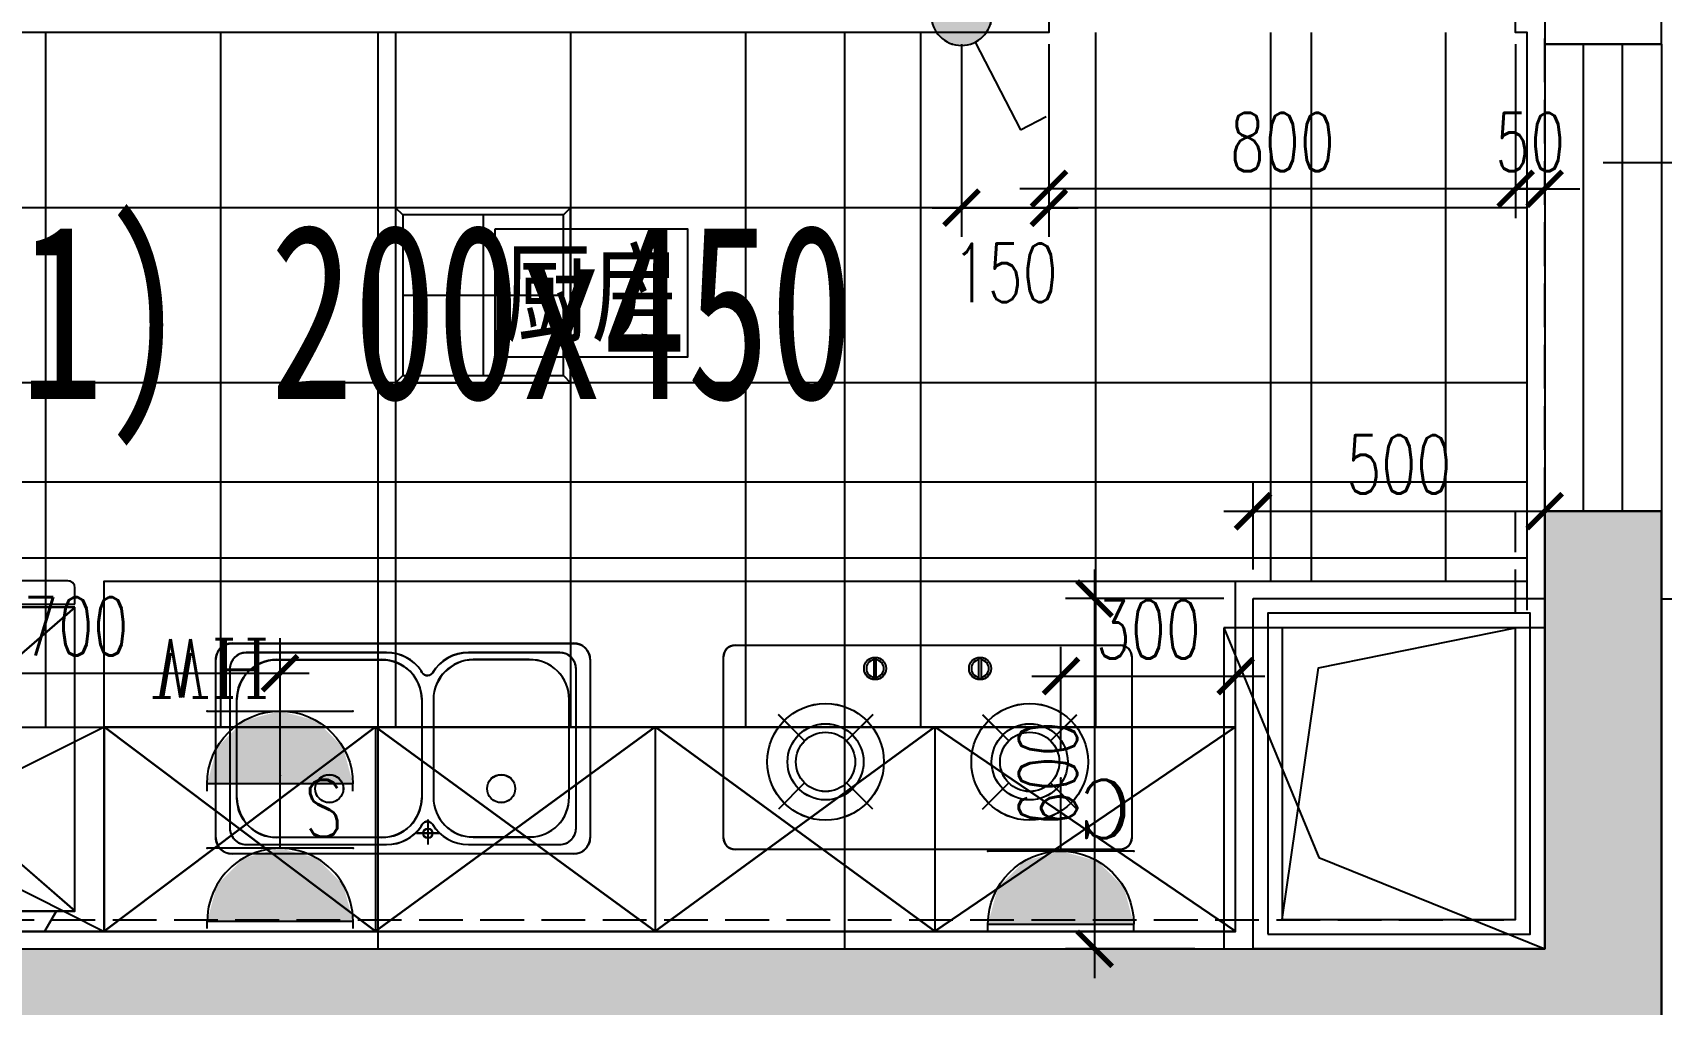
# Model space of a CAD drawing. Header units: millimetres. Extents: x 150839 to 219642, y 49429 to 88695.
# Drawn here: x 165589 to 168382, y 77700 to 79365 of the extents above; entities that cross this region are included whole.
import ezdxf
from ezdxf.enums import TextEntityAlignment as Align
from ezdxf.lldxf.tags import DXFTag
from ezdxf.xclip import XClip

# ---------------------------------------------------------------- set-up
doc = ezdxf.new("R2010")
doc.units = ezdxf.units.MM
doc.header["$LTSCALE"] = 300
doc.header["$XCLIPFRAME"] = 0
doc.linetypes.add('DASH', pattern=[0.35, 0.25, -0.1])
doc.linetypes.add('HIDDEN2', pattern=[0.1875, 0.125, -0.0625])
doc.layers.get('0').update_dxf_attribs({"color": 97})
doc.layers.get('DEFPOINTS').update_dxf_attribs({"color": 217, "linetype": 'HIDDEN2'})
for name, color, linetype in [('00-墙填充', 8, 'Continuous'), ('00-墙实线', 6, 'Continuous'), ('00-墙虚线-下层', 6, 'DASH'), ('00-平面洞口', 3, 'Continuous'), ('00-梁实线', 2, 'Continuous'), ('00-梁编号', 2, 'Continuous'), ('00-梁虚线', 4, 'DASH'), ('C天-CEIL', 1, 'Continuous'), ('C天-CEILITE', 160, 'Continuous'), ('C天-LITEDIM', 3, 'Continuous'), ('E_detail', 125, 'Continuous'), ('EQUIP-动力', 1, 'Continuous'), ('EQUIP-照明', 3, 'Continuous'), ('F平-FLOOR1', 1, 'Continuous'), ('P平-FURN2', 5, 'Continuous'), ('P平-PUBTEXT', 5, 'Continuous'), ('P平-WALL1', 2, 'Continuous'), ('P平-WALL2', 65, 'Continuous'), ('P平-WALLDIM', 3, 'Continuous'), ('RC', 1, 'Continuous'), ('TEL_TEXT', 1, 'Continuous'), ('WALL', 4, 'Continuous'), ('WINDOW', 2, 'Continuous')]:
    doc.layers.add(name, color=color, linetype=linetype)
doc.layers.add('A-FLOR-SPCL', color=144, linetype='Continuous', lineweight=9)
doc.layers.add('PUB_HATCH', color=8, linetype='Continuous', lineweight=0)
doc.styles.add('_SIMPLEX', font='romans.shx', dxfattribs={"width": 0.8, "bigfont": '0hztxt.shx'})
doc.styles.add('_TEL_DIM', font='COMPLEX.shx')
doc.styles.add('A10-2栋平面_SEN20RSI$0$DIM_FONT', font='SIMPLEX.shx', dxfattribs={"width": 0.7, "bigfont": 'hztxt.shx'})
doc.styles.add('A10-2栋平面_SEN20RSI$0$STANDARD', font='txt4.shx', dxfattribs={"bigfont": 'fstxt.shx'})
doc.styles.add('TXT', font='txt.shx', dxfattribs={"width": 0.7, "bigfont": '1.shx'})
doc.styles.add('繁黑体', font='')
doc.styles.add('黑体', font='simhei.ttf', dxfattribs={"width": 0.7})
doc.styles.get('繁黑体').set_extended_font_data('SimSun')
tags = doc.linetypes.add('DASHED2', pattern=[0.375, 0.25, -0.125]).pattern_tags.tags
tags[6:7] = [DXFTag(74, 4), DXFTag(75, 0), DXFTag(340, '0'), DXFTag(46, 1.0), DXFTag(50, 0.0), DXFTag(44, 0.0), DXFTag(45, 0.0)]
tags[4:5] = [DXFTag(74, 4), DXFTag(75, 0), DXFTag(340, '0'), DXFTag(46, 1.0), DXFTag(50, 0.0), DXFTag(44, 0.0), DXFTag(45, 0.0)]
doc.dimstyles.new('大样50', dxfattribs={"dimscale": 0.5, "dimtxt": 200, "dimasz": 120, "dimexe": 100, "dimexo": 100, "dimgap": 60, "dimtad": 1, "dimdec": 0, "dimzin": 0, "dimdsep": 46, "dimtxsty": 'TXT', "dimblk": 'ARCHTICK', "dimcen": 0.09, "dimdle": 100, "dimclrd": 4, "dimclre": 3, "dimclrt": 65, "dimadec": 0, "dimazin": 0, "dimtfac": 1, "dimtdec": 0, "dimtix": 1, "dimtmove": 2, "dimatfit": 3, "dimldrblk": 'ARCHTICK', "dimfxl": 1, "dimtolj": 1, "dimtzin": 0, "dimarcsym": 0})

# ---------------------------------------------------------------- blocks, each defined once
blk = doc.blocks.new('df')
at = {"layer": '00-墙填充'}
blk.add_hatch(color=8, dxfattribs=at).paths.add_polyline_path([(929189.9, 58129.7), (929189.9, 58879.7), (929389.9, 58879.7), (929389.9, 58129.7), (929389.9, 57929.7), (925589.9, 57929.7), (925589.9, 58129.7), (925789.9, 58129.7)])
at = {"layer": '00-墙实线', "color": 8, "linetype": 'ByBlock'}
for p, q in [((929189.9, 58129.7), (929189.9, 58879.7)), ((929189.9, 58879.7), (929389.9, 58879.7)), ((929389.9, 58879.7), (929389.9, 58129.7)), ((925789.9, 58129.7), (929189.9, 58129.7)), ((929389.9, 58129.7), (929389.9, 57929.7))]:
    blk.add_line(p, q, dxfattribs=at)
at = {"layer": '00-墙虚线-下层', "color": 8}
for p, q in [((929139.9, 58179.7), (929139.9, 58879.7)), ((929139.9, 58879.7), (929389.9, 58879.7)), ((929389.9, 58879.7), (929389.9, 58129.7)), ((925789.9, 58179.7), (929139.9, 58179.7)), ((929389.9, 58129.7), (929389.9, 57929.7))]:
    blk.add_line(p, q, dxfattribs=at)
at = {"layer": '00-平面洞口', "color": 8}
for p, q in [((928639.9, 58679.7), (928639.9, 58129.7)), ((929189.9, 58679.7), (928639.9, 58679.7)), ((928639.9, 58679.7), (928802.7, 58286.2)), ((929189.9, 58129.7), (929189.9, 58679.7)), ((928802.7, 58286.2), (929189.9, 58129.7)), ((928639.9, 58129.7), (929189.9, 58129.7))]:
    blk.add_line(p, q, dxfattribs=at)
at = {"layer": '00-梁实线', "color": 8}
blk.add_line((929389.9, 58729.7), (931889.9, 58729.7), dxfattribs=at)
at = {"layer": '00-梁编号', "color": 8}
blk.add_line((929290.1, 59477.1), (929968.3, 59477.1), dxfattribs=at)
at = {"layer": '00-梁虚线', "color": 8}
blk.add_line((929189.9, 58879.7), (929189.9, 59729.7), dxfattribs=at)
at = {"layer": '00-梁编号', "color": 8, "ltscale": 3000, "style": '黑体', "width": 0.7}
blk.add_text('L14(1) 200x450', height=300, dxfattribs=at).set_placement((926004.4, 59072.1))
blk = doc.blocks.new('jyejy')
at = {"layer": 'P平-FURN2', "color": 165, "ltscale": 0.3}
for p, q in [((561868.8, 708402.8), (561348.3, 709002.8)), ((561868.8, 709002.8), (561348.3, 708402.8)), ((561902.1, 709002.8), (561874.2, 709002.8)), ((561874.2, 709002.8), (561874.2, 708402.8)), ((561914.1, 708414.8), (561914.1, 708990.8)), ((561874.2, 708402.8), (561902.1, 708402.8))]:
    blk.add_line(p, q, dxfattribs=at)
blk.add_lwpolyline([(561868.8, 708402.8), (561868.8, 709002.8), (561348.3, 709002.8), (561348.3, 708402.8)], close=True, dxfattribs=at)
blk.add_lwpolyline([(561348.3, 708972.6), (561313.7, 708952.6), (561313.7, 708454.1), (561348.3, 708434.2)], dxfattribs=at)
for centre, radius, start, end in [((561902.1, 708990.8), 12, 0, 90), ((561968.5, 708919), 69.9, 141.1123, 218.8877), ((561902.1, 708414.8), 12, 270, 0)]:
    blk.add_arc(centre, radius, start, end, dxfattribs=at)
blk = doc.blocks.new('A$C06C54A18')
at = {"color": 253}
for p, q in [((139.1, 185.9), (94.1, 230.9)), ((255.9, 230.9), (210.9, 185.9)), ((444.1, 230.9), (489.1, 185.9)), ((560.9, 185.9), (605.9, 230.9)), ((139.1, 114.1), (94.1, 69.1)), ((255.9, 69.1), (210.9, 114.1)), ((444.1, 69.1), (489.1, 114.1)), ((560.9, 114.1), (605.9, 69.1))]:
    blk.add_line(p, q, dxfattribs=at)
blk.add_lwpolyline([(20, 350), (680, 350, -0.414214), (700, 330), (700, 20, -0.414214), (680, 0), (20, 0, -0.414214), (0, 20), (0, 330, -0.414214)], format="xyb", close=True)
for points in [[(262, 293.6), (262, 326.4, 1), (258, 326.4), (258, 293.6, 1)], [(438, 293.6), (438, 326.4, -1), (442, 326.4), (442, 293.6, -1)]]:
    blk.add_lwpolyline(points, format="xyb", close=True, dxfattribs=at)
for centre, radius in [((260, 310), 19), ((440, 310), 19), ((175, 150), 100), ((525, 150), 100), ((175, 150), 65.2), ((175, 150), 50.8), ((525, 150), 65.2), ((525, 150), 50.8)]:
    blk.add_circle(centre, radius, dxfattribs=at)
for centre, start, end in [((260, 310), 97.6623, 262.3377), ((260, 310), 277.6623, 82.3377), ((440, 310), 97.6623, 262.3377), ((440, 310), 277.6623, 82.3377)]:
    blk.add_arc(centre, 15, start, end, dxfattribs=at)
blk = doc.blocks.new('fgre')
at = {"layer": 'P平-FURN2', "color": 165, "ltscale": 0.5}
for p, q in [((297209.7, 69896.7, 0.5), (297259.3, 69896.7, 0.5)), ((297235, 69867.2, 0.5), (297235, 69920.5, 0.5))]:
    blk.add_line(p, q, dxfattribs=at)
at = {"layer": 'P平-FURN2', "color": 165, "ltscale": 0.5, "elevation": 0.5}
for points in [[(297688.4, 69905.7), (297688.4, 69525.7, -0.414214), (297653.4, 69490.7), (296923.4, 69490.7, -0.414214), (296888.4, 69525.7), (296888.4, 69905.7, -0.414214), (296923.4, 69940.7), (297653.4, 69940.7, -0.414214)], [(297249.3, 69549.6, 0.246631), (297323.4, 69510.7), (297623.4, 69510.7, 0.414214), (297658.4, 69545.7), (297658.4, 69885.7, 0.414214), (297623.4, 69920.7), (297323.4, 69920.7, 0.246631), (297249.3, 69881.8, -0.645015), (297225.4, 69877.3, 0.262458), (297148.4, 69920.7), (296953.4, 69920.7, 0.414214), (296918.4, 69885.7), (296918.4, 69545.7, 0.414214), (296953.4, 69510.7), (297148.4, 69510.7, 0.262458), (297225.4, 69554.1, -0.645015)], [(297223.4, 69819.6, 0.414214), (297138.4, 69904.6), (297016.5, 69904.6, 0.418831), (296933.4, 69819.6), (296933.4, 69610.7, 0.423446), (297018.4, 69525.7), (297138.4, 69525.7, 0.405018), (297223.4, 69610.7)], [(297333.4, 69525.7, -0.414214), (297248.4, 69610.7), (297248.4, 69820.7, -0.414214), (297333.4, 69905.7), (297558.4, 69905.7, -0.414214), (297643.4, 69820.7), (297643.4, 69610.7, -0.414214), (297558.4, 69525.7)]]:
    blk.add_lwpolyline(points, format="xyb", close=True, dxfattribs=at)
at = {"layer": 'P平-FURN2', "color": 165, "ltscale": 0.5}
for centre, radius in [((297235, 69896.7, 0.5), 9.98), ((297078.4, 69801.3, 0.5), 30), ((297445.9, 69801.3, 0.5), 30)]:
    blk.add_circle(centre, radius, dxfattribs=at)
blk = doc.blocks.new('_ArchTick')
at = {"color": 0, "linetype": 'ByBlock', "const_width": 0.15}
blk.add_lwpolyline([(-0.5, -0.5), (0.5, 0.5)], dxfattribs=at)
blk = doc.blocks.new('*D128')
at = {"layer": 'DEFPOINTS', "color": 0, "transparency": 16777216}
for p in [(167681.8, 78395), (167410, 77794.9), (167631.7, 77794.9)]:
    blk.add_point(p, dxfattribs=at)
at = {"layer": 'P平-WALLDIM', "color": 4, "lineweight": -2, "transparency": 16777216}
blk.add_line((167410, 78445), (167410, 77744.9), dxfattribs=at)
at = {"layer": 'P平-WALLDIM', "color": 3, "lineweight": -2, "transparency": 16777216}
for p, q in [((167631.8, 78395), (167360, 78395)), ((167581.7, 77794.9), (167360, 77794.9))]:
    blk.add_line(p, q, dxfattribs=at)
at = {"layer": 'P平-WALLDIM', "color": 4, "lineweight": -2, "transparency": 16777216, "xscale": 60, "yscale": 60, "zscale": 60}
for p, rotation in [((167410, 78395), 90), ((167410, 77794.9), 270)]:
    blk.add_blockref('_ArchTick', p, dxfattribs=dict(at, rotation=rotation))
at = {"layer": 'P平-WALLDIM', "color": 65, "transparency": 16777216, "insert": (167330, 78094.9), "char_height": 100, "attachment_point": 5, "rotation": 90, "style": 'TXT'}
blk.add_mtext('\\A1;600', dxfattribs=at)
blk = doc.blocks.new('*D129')
at = {"layer": 'DEFPOINTS', "color": 0, "transparency": 16777216}
for p in [(168181.7, 78544.9), (167681.8, 78395), (168181.7, 78344.9)]:
    blk.add_point(p, dxfattribs=at)
at = {"layer": 'P平-WALLDIM', "color": 3, "lineweight": -2, "transparency": 16777216}
for p, q in [((167681.8, 78445), (167681.8, 78594.9)), ((168181.7, 78394.9), (168181.7, 78594.9))]:
    blk.add_line(p, q, dxfattribs=at)
at = {"layer": 'P平-WALLDIM', "color": 4, "lineweight": -2, "transparency": 16777216}
blk.add_line((167631.8, 78544.9), (168231.7, 78544.9), dxfattribs=at)
at = {"layer": 'P平-WALLDIM', "color": 4, "lineweight": -2, "transparency": 16777216, "xscale": 60, "yscale": 60, "zscale": 60, "rotation": 180}
blk.add_blockref('_ArchTick', (167681.8, 78544.9), dxfattribs=at)
at = {"layer": 'P平-WALLDIM', "color": 4, "lineweight": -2, "transparency": 16777216, "xscale": 60, "yscale": 60, "zscale": 60}
blk.add_blockref('_ArchTick', (168181.7, 78544.9), dxfattribs=at)
at = {"layer": 'P平-WALLDIM', "color": 65, "transparency": 16777216, "insert": (167931.7, 78624.9), "char_height": 100, "attachment_point": 5, "style": 'TXT'}
blk.add_mtext('\\A1;500', dxfattribs=at)
blk = doc.blocks.new('*D130')
at = {"layer": 'DEFPOINTS', "color": 0, "transparency": 16777216}
for p in [(168131.7, 79394.9), (168181.7, 79394.9), (168181.7, 79097.2)]:
    blk.add_point(p, dxfattribs=at)
at = {"layer": 'P平-WALLDIM', "color": 3, "lineweight": -2, "transparency": 16777216}
for p, q in [((168131.7, 79344.9), (168131.7, 79047.2)), ((168181.7, 79344.9), (168181.7, 79047.2))]:
    blk.add_line(p, q, dxfattribs=at)
at = {"layer": 'P平-WALLDIM', "color": 4, "lineweight": -2, "transparency": 16777216}
for p, q in [((168131.7, 79097.2), (168071.7, 79097.2)), ((168131.7, 79097.2), (168181.7, 79097.2)), ((168181.7, 79097.2), (168241.7, 79097.2))]:
    blk.add_line(p, q, dxfattribs=at)
at = {"layer": 'P平-WALLDIM', "color": 4, "lineweight": -2, "transparency": 16777216, "xscale": 60, "yscale": 60, "zscale": 60}
blk.add_blockref('_ArchTick', (168131.7, 79097.2), dxfattribs=at)
at = {"layer": 'P平-WALLDIM', "color": 4, "lineweight": -2, "transparency": 16777216, "xscale": 60, "yscale": 60, "zscale": 60, "rotation": 180}
blk.add_blockref('_ArchTick', (168181.7, 79097.2), dxfattribs=at)
at = {"layer": 'P平-WALLDIM', "color": 65, "transparency": 16777216, "insert": (168156.7, 79177.2), "char_height": 100, "attachment_point": 5, "style": 'TXT'}
blk.add_mtext('\\A1;50', dxfattribs=at)
blk = doc.blocks.new('*D131')
at = {"layer": 'DEFPOINTS', "color": 0, "transparency": 16777216}
for p in [(167331.7, 79394.9), (168131.7, 79394.9), (167331.7, 79097.2)]:
    blk.add_point(p, dxfattribs=at)
at = {"layer": 'P平-WALLDIM', "color": 3, "lineweight": -2, "transparency": 16777216}
for p, q in [((167331.7, 79344.9), (167331.7, 79047.2)), ((168131.7, 79344.9), (168131.7, 79047.2))]:
    blk.add_line(p, q, dxfattribs=at)
at = {"layer": 'P平-WALLDIM', "color": 4, "lineweight": -2, "transparency": 16777216}
blk.add_line((168181.7, 79097.2), (167281.7, 79097.2), dxfattribs=at)
at = {"layer": 'P平-WALLDIM', "color": 4, "lineweight": -2, "transparency": 16777216, "xscale": 60, "yscale": 60, "zscale": 60, "rotation": 180}
blk.add_blockref('_ArchTick', (167331.7, 79097.2), dxfattribs=at)
at = {"layer": 'P平-WALLDIM', "color": 4, "lineweight": -2, "transparency": 16777216, "xscale": 60, "yscale": 60, "zscale": 60}
blk.add_blockref('_ArchTick', (168131.7, 79097.2), dxfattribs=at)
at = {"layer": 'P平-WALLDIM', "color": 65, "transparency": 16777216, "insert": (167731.7, 79177.2), "char_height": 100, "attachment_point": 5, "style": 'TXT'}
blk.add_mtext('\\A1;800', dxfattribs=at)
blk = doc.blocks.new('htrwhth4w')
at = {"layer": 'EQUIP-动力', "color": 250, "linetype": 'DASHED2'}
for p, q in [((209462.9, 79364.7), (206842.9, 79364.7)), ((210282.9, 78374.7), (210282.9, 79364.7)), ((207781, 78425.4), (207205, 78425.4)), ((207843, 77824.9), (207843, 78424.9)), ((207843, 78424.9), (210282.9, 78424.9)), ((207793, 78385.4), (207793, 78413.4)), ((207193, 78385.4), (207793, 78385.4)), ((207793, 78380.1), (207193, 77859.6)), ((207193, 78380.1), (207793, 77859.6)), ((207793, 78380.1), (207193, 78380.1)), ((207793, 77859.6), (207793, 78380.1)), ((208062.7, 78318.4), (208648.1, 78318.4)), ((208924.9, 78315.1), (209584.9, 78315.1)), ((208034.7, 77985.6), (208034.7, 78290.3)), ((208327.4, 78302.3), (208086.8, 78302.3)), ((208138.9, 78290.3), (208319.3, 78290.3)), ((208624.1, 78302.3), (208467.7, 78302.3)), ((208571.9, 78290.3), (208475.7, 78290.3)), ((208676.2, 78290.3), (208676.2, 77985.6)), ((208904.9, 77985.1), (208904.9, 78295.1)), ((209162.9, 78291.5), (209162.9, 78258.7)), ((209166.9, 78258.7), (209166.9, 78291.5)), ((209342.9, 78258.7), (209342.9, 78291.5)), ((209346.9, 78291.5), (209346.9, 78258.7)), ((209604.9, 78295.1), (209604.9, 77985.1)), ((208058.7, 78274.3), (208058.7, 78001.6)), ((208652.1, 78001.6), (208652.1, 78274.3)), ((208070.8, 78053.7), (208070.8, 78222.1)), ((208387.5, 78222.1), (208387.5, 78053.7)), ((208407.6, 78222.1), (208407.6, 78054.6)), ((208640.1, 78054.6), (208640.1, 78222.1)), ((209044, 78151), (208999, 78196)), ((209160.8, 78196), (209115.8, 78151)), ((209349, 78196), (209394, 78151)), ((209465.8, 78151), (209510.8, 78196)), ((207843, 78174.9), (209783, 78174.9)), ((207843, 78174.9), (208308.6, 77824.9)), ((207843, 77824.9), (208308.6, 78174.9)), ((208308.6, 78174.9), (208308.6, 77824.9)), ((208308.6, 77824.9), (208787.9, 78174.9)), ((208308.6, 78174.9), (208787.9, 77824.9)), ((208787.9, 78174.9), (208787.9, 77824.9)), ((208787.9, 78174.9), (209267.3, 77824.9)), ((208787.9, 77824.9), (209267.3, 78174.9)), ((209267.3, 78174.9), (209267.3, 77824.9)), ((209267.3, 77824.9), (209783, 78174.9)), ((209267.3, 78174.9), (209783, 77824.9)), ((209044, 78079.2), (208999, 78034.2)), ((209160.8, 78034.2), (209115.8, 78079.2)), ((209349, 78034.2), (209394, 78079.2)), ((209465.8, 78079.2), (209510.8, 78034.2)), ((208398.2, 78016.5), (208398.2, 77973.7)), ((208086.8, 77973.5), (208327.4, 77973.5)), ((208319.3, 77985.6), (208138.9, 77985.6)), ((208418.5, 77992.8), (208378.7, 77992.8)), ((208467.7, 77973.5), (208624.1, 77973.5)), ((208475.7, 77986.5), (208573.5, 77986.5)), ((208648.1, 77957.5), (208062.7, 77957.5)), ((209584.9, 77965.1), (208924.9, 77965.1)), ((207193, 77859.6), (207793, 77859.6)), ((207741.7, 77824.9), (207761.6, 77859.6)), ((207143, 77824.7), (209783, 77824.7)), ((207243.2, 77824.9), (207741.7, 77824.9))]:
    blk.add_line(p, q, dxfattribs=at)
for centre, radius in [((209164.9, 78275.1), 19), ((209344.9, 78275.1), 19), ((209079.9, 78115.1), 100), ((209429.9, 78115.1), 100), ((209079.9, 78115.1), 65.2), ((209079.9, 78115.1), 50.8), ((209429.9, 78115.1), 65.2), ((209429.9, 78115.1), 50.8), ((208229.1, 78069.3), 24.1), ((208523.8, 78069.3), 24.1), ((208398.2, 77992.8), 8)]:
    blk.add_circle(centre, radius, dxfattribs=at)
for centre, radius, start, end in [((207781, 78413.4), 12, 0, 90), ((208062.7, 78290.3), 28.1, 90, 180), ((208648.1, 78290.3), 28.1, 360, 90), ((208924.9, 78295.1), 20, 90, 180), ((209584.9, 78295.1), 20, 360, 90), ((208086.8, 78274.3), 28.1, 90, 180), ((208138.9, 78222.1), 68.2, 90, 180), ((208319.3, 78222.1), 68.2, 360, 90), ((208327.4, 78230.2), 72.2, 34.5823, 90), ((208467.7, 78230.2), 72.2, 90, 148.8241), ((208476.8, 78221), 69.3, 90.9023, 179.0977), ((208573, 78223.2), 67.1, 359.1, 90.9), ((208624.1, 78274.3), 28.1, 360, 90), ((209164.9, 78275.1), 15, 97.6623, 262.3377), ((209164.9, 78291.5), 2, 0, 180), ((209164.9, 78275.1), 15, 277.6623, 82.3377), ((209344.9, 78275.1), 15, 97.6623, 262.3377), ((209344.9, 78291.5), 2, 0, 180), ((209344.9, 78275.1), 15, 277.6623, 82.3377), ((208397.2, 78273.7), 10.7, 193.7076, 324.998), ((209164.9, 78258.7), 2, 180, 0), ((209344.9, 78258.7), 2, 180, 0), ((208138.9, 78053.7), 68.2, 180, 270), ((208319.3, 78053.7), 68.2, 270, 360), ((208475.7, 78054.6), 68.2, 180, 270), ((208573.2, 78053.4), 66.9, 270.1914, 1.0933), ((208086.8, 78001.6), 28.1, 180, 270), ((208327.4, 78045.7), 72.2, 270, 325.4176), ((208397.2, 78002.2), 10.7, 35.002, 166.2924), ((208467.7, 78045.7), 72.2, 211.1759, 270), ((208624.1, 78001.6), 28.1, 270, 360), ((208062.7, 77985.6), 28.1, 180, 270), ((208648.1, 77985.6), 28.1, 270, 360), ((208924.9, 77985.1), 20, 180, 270), ((209584.9, 77985.1), 20, 270, 360)]:
    blk.add_arc(centre, radius, start, end, dxfattribs=at)
at = {"layer": 'EQUIP-动力', "color": 250, "linetype": 'DASHED2', "flags": 9}
for tag, style, width in [('XSIZE', 'A10-2栋平面_SEN20RSI$0$STANDARD', 0.8), ('YSIZE', 'A10-2栋平面_SEN20RSI$0$STANDARD', 0.8), ('XSIZE', 'A10-2栋平面_SEN20RSI$0$DIM_FONT', 0.7), ('YSIZE', 'A10-2栋平面_SEN20RSI$0$DIM_FONT', 0.7)]:
    blk.add_attdef(tag, (209413, 80718.7), '', height=0.5, rotation=0.0069, dxfattribs=dict(at, style=style, width=width))
blk = doc.blocks.new('*D210')
at = {"layer": 'DEFPOINTS', "color": 0, "transparency": 16777216}
for p in [(167651.8, 78262.2), (167352.2, 78087.4), (167651.8, 77824.9)]:
    blk.add_point(p, dxfattribs=at)
at = {"layer": 'EQUIP-动力', "color": 3, "lineweight": -2, "transparency": 16777216}
for p, q in [((167352.2, 78137.4), (167352.2, 78312.2)), ((167651.8, 77874.9), (167651.8, 78312.2))]:
    blk.add_line(p, q, dxfattribs=at)
at = {"layer": 'EQUIP-动力', "color": 4, "lineweight": -2, "transparency": 16777216}
blk.add_line((167302.2, 78262.2), (167701.8, 78262.2), dxfattribs=at)
at = {"layer": 'EQUIP-动力', "color": 4, "lineweight": -2, "transparency": 16777216, "xscale": 60, "yscale": 60, "zscale": 60, "rotation": 180}
blk.add_blockref('_ArchTick', (167352.2, 78262.2), dxfattribs=at)
at = {"layer": 'EQUIP-动力', "color": 4, "lineweight": -2, "transparency": 16777216, "xscale": 60, "yscale": 60, "zscale": 60}
blk.add_blockref('_ArchTick', (167651.8, 78262.2), dxfattribs=at)
at = {"layer": 'EQUIP-动力', "color": 65, "transparency": 16777216, "insert": (167502, 78342.2), "char_height": 100, "attachment_point": 5, "style": 'TXT'}
blk.add_mtext('\\A1;300', dxfattribs=at)
blk = doc.blocks.new('$equip$00001764')
for p, q in [((-0.5, 1.05), (-0.5, 1)), ((0.5, 1.05), (0.5, 1)), ((-0.5, 1), (0.5, 1)), ((0.5, 0.5), (-0.5, 0.5)), ((0, 0.5), (0, 0))]:
    blk.add_line(p, q)
blk.add_arc((0, 1), 0.5, 180, 0)
for p in [(-0.5, 0.5), (0.5, 0.5), (0, 0)]:
    blk.add_point(p)
for points in [[(0.433, 0.75), (-0.433, 0.75), (0.5, 1), (-0.5, 1)], [(0.25, 0.567), (-0.25, 0.567), (0.433, 0.75), (-0.433, 0.75)], [(0, 0.5), (0, 0.5), (0.25, 0.567), (-0.25, 0.567)]]:
    blk.add_solid(points)
at = {"color": 7, "style": '_TEL_DIM'}
blk.add_attdef('$TEXT$', text='', height=0.4, dxfattribs=at).set_placement((0.303, 0.211), align=Align.MIDDLE_CENTER)
at = {"color": 7, "style": '_TEL_DIM', "flags": 1}
blk.add_attdef('A', text='', height=0.00002, dxfattribs=at).set_placement((0, 0), align=Align.MIDDLE_CENTER)
blk = doc.blocks.new('EREE')
at = {"layer": 'EQUIP-动力'}
for p, q in [((170278.5, 744.4), (170278.5, 731.9)), ((170528.5, 731.9), (170278.5, 731.9)), ((170528.5, 744.4), (170528.5, 731.9)), ((170278.5, 606.9), (170528.5, 606.9)), ((170403.5, 606.9), (170403.5, 481.9))]:
    blk.add_line(p, q, dxfattribs=at)
blk.add_arc((170403.5, 731.9), 125, 180, 0, dxfattribs=at)
for p in [(170278.5, 606.9), (170528.5, 606.9), (170403.5, 481.9)]:
    blk.add_point(p, dxfattribs=at)
for points in [[(170295.3, 669.4), (170511.8, 669.4), (170278.5, 731.9), (170528.5, 731.9)], [(170341, 623.7), (170466, 623.7), (170295.3, 669.4), (170511.8, 669.4)], [(170403.5, 606.9), (170403.5, 606.9), (170341, 623.7), (170466, 623.7)]]:
    blk.add_solid(points, dxfattribs=at)
at = {"layer": 'EQUIP-动力', "color": 1, "style": '_SIMPLEX', "width": 0.8}
blk.add_text('S', height=97.2, rotation=180, dxfattribs=at).set_placement((170362.1, 587))
at = {"layer": 'EQUIP-动力', "style": '_TEL_DIM', "text_generation_flag": 4, "flags": 1}
blk.add_attdef('A', text='', height=0.005, rotation=180, dxfattribs=at).set_placement((170403.5, 481.9), align=Align.MIDDLE_CENTER)
blk = doc.blocks.new('A$C0DCF15B2')
at = {"layer": 'EQUIP-动力'}
for p, q in [((0, 262.5), (0, 250)), ((250, 262.5), (250, 250)), ((250, 250), (0, 250)), ((0, 125), (250, 125)), ((125, 125), (125, 0))]:
    blk.add_line(p, q, dxfattribs=at)
blk.add_arc((125, 250), 125, 180, 0, dxfattribs=at)
for p in [(0, 125), (250, 125)]:
    blk.add_point(p, dxfattribs=at)
for points in [[(16.7, 187.5), (233.3, 187.5), (0, 250), (250, 250)], [(62.5, 141.7), (187.5, 141.7), (16.7, 187.5), (233.3, 187.5)], [(125, 125), (125, 125), (62.5, 141.7), (187.5, 141.7)]]:
    blk.add_solid(points, dxfattribs=at)
at = {"layer": 'EQUIP-动力', "style": '_TEL_DIM', "text_generation_flag": 4}
blk.add_attdef('X', text='', height=100, rotation=180, dxfattribs=at).set_placement((175.2, 51.1), align=Align.MIDDLE_CENTER)
blk = doc.blocks.new('*D221')
at = {"layer": 'DEFPOINTS', "color": 0, "transparency": 16777216}
for p in [(166013.5, 78267.4), (165313.5, 78027.5), (166013.5, 78027.5)]:
    blk.add_point(p, dxfattribs=at)
at = {"layer": 'EQUIP-动力', "color": 3, "lineweight": -2, "transparency": 16777216}
for p, q in [((165313.5, 78077.5), (165313.5, 78317.4)), ((166013.5, 78077.5), (166013.5, 78317.4))]:
    blk.add_line(p, q, dxfattribs=at)
at = {"layer": 'EQUIP-动力', "color": 4, "lineweight": -2, "transparency": 16777216}
blk.add_line((165263.5, 78267.4), (166063.5, 78267.4), dxfattribs=at)
at = {"layer": 'EQUIP-动力', "color": 4, "lineweight": -2, "transparency": 16777216, "xscale": 60, "yscale": 60, "zscale": 60, "rotation": 180}
blk.add_blockref('_ArchTick', (165313.5, 78267.4), dxfattribs=at)
at = {"layer": 'EQUIP-动力', "color": 4, "lineweight": -2, "transparency": 16777216, "xscale": 60, "yscale": 60, "zscale": 60}
blk.add_blockref('_ArchTick', (166013.5, 78267.4), dxfattribs=at)
at = {"layer": 'EQUIP-动力', "color": 65, "transparency": 16777216, "insert": (165663.5, 78347.4), "char_height": 100, "attachment_point": 5, "style": 'TXT'}
blk.add_mtext('\\A1;700', dxfattribs=at)
blk = doc.blocks.new('$WINLIB2D$00000001')
for p, q in [((-0.5, 0.5), (0.5, 0.5)), ((-0.5, 0.5), (-0.5, -0.5)), ((0.5, -0.5), (0.5, 0.5)), ((0.5, 0.1667), (-0.5, 0.1667)), ((0.5, -0.1667), (-0.5, -0.1667)), ((-0.5, -0.5), (0.5, -0.5))]:
    blk.add_line(p, q)
blk = doc.blocks.new('A$C26043CBD')
at = {"layer": 'PUB_HATCH'}
blk.add_hatch(color=256, dxfattribs=at).paths.add_polyline_path([(16100, 26100), (16100, 26850), (15900, 26850), (15900, 26100), (12500, 26100), (12300, 26100), (12300, 25900), (16100, 25900)])
at = {"layer": '00-墙实线', "linetype": 'ByBlock'}
blk.add_lwpolyline([(15900, 26100), (15900, 26850), (16100, 26850), (16100, 26100), (16100, 25900), (12300, 25900), (12300, 26100), (12300, 26100), (12500, 26100), (12500, 26100)], close=True, dxfattribs=at)
blk = doc.blocks.new('rtwhrwg')
at = {"layer": 'PUB_HATCH'}
blk.add_hatch(color=256, dxfattribs=at).paths.add_polyline_path([(151926.6, 77794.9), (151926.6, 78544.9), (151726.6, 78544.9), (151726.6, 77794.9), (148326.6, 77794.9), (148126.6, 77794.9), (148126.6, 77594.9), (151926.6, 77594.9)])
at = {"extrusion": (0, 0, -1)}
for p, q in [((151726.6, 79344.9), (151726.6, 78544.9)), ((151926.6, 79344.9), (151726.6, 79344.9)), ((151793.3, 78544.9), (151793.3, 79344.9)), ((151859.9, 78544.9), (151859.9, 79344.9)), ((151926.6, 79344.9), (151926.6, 78544.9)), ((151726.6, 78544.9), (151926.6, 78544.9))]:
    blk.add_line(p, q, dxfattribs=at)
at = {"layer": '00-墙实线', "linetype": 'ByBlock'}
blk.add_lwpolyline([(151726.6, 77794.9), (151726.6, 78544.9), (151926.6, 78544.9), (151926.6, 77794.9), (151926.6, 77594.9), (148126.6, 77594.9), (148126.6, 77794.9), (148126.6, 77794.9), (148326.6, 77794.9), (148326.6, 77794.9)], close=True, dxfattribs=at)
at = {"layer": 'WALL', "linetype": 'ByBlock'}
for p, q in [((151926.6, 79344.9), (151926.6, 79594.9)), ((151726.6, 79394.9), (151726.6, 79344.9)), ((151726.6, 79344.9), (151926.6, 79344.9)), ((151926.6, 78544.9), (151726.6, 78544.9)), ((151726.6, 78544.9), (151726.6, 77794.9)), ((151926.6, 77594.9), (151926.6, 78544.9)), ((148226.6, 77794.9), (151726.6, 77794.9))]:
    blk.add_line(p, q, dxfattribs=at)
ref = blk.add_blockref('A$C26043CBD', (135826.6, 51694.9))
XClip(ref).set_block_clipping_path([(5323.565745626, 36424.6593090541), (5343.260554382, 28138.7393014318), (11959.7920761615, 25127.4660112042), (16626.8143280208, 25540.778666953), (16272.3546851448, 36424.6593090541)])
at = {"layer": 'WINDOW', "linetype": 'ByBlock', "xscale": -800, "yscale": -200, "zscale": -800, "rotation": 90}
blk.add_blockref('$WINLIB2D$00000001', (151826.6, 78944.9), dxfattribs=at)
blk = doc.blocks.new('A$C6A013FFA')
at = {"layer": 'A-FLOR-SPCL'}
blk.add_lwpolyline([(8700, 0), (9100, 0), (9100, 500), (8700, 500)], close=True, dxfattribs=at)
blk = doc.blocks.new('A$C305E440D')
at = {"layer": 'C天-CEILITE', "color": 8}
for p, q in [((12.2, 287.8), (0, 300)), ((287.8, 287.8), (300, 300)), ((12.2, 12.2), (0, 0)), ((287.8, 12.2), (300, 0))]:
    blk.add_line(p, q, dxfattribs=at)
at = {"layer": 'C天-CEILITE', "color": 1}
blk.add_lwpolyline([(0, 300), (300, 300), (300, 0), (0, 0)], close=True, dxfattribs=at)
at = {"layer": 'C天-CEILITE', "color": 8}
blk.add_lwpolyline([(12.2, 287.8), (287.8, 287.8), (287.8, 12.2), (12.2, 12.2)], close=True, dxfattribs=at)
at = {"layer": 'RC', "color": 8}
for p, q in [((150, 287.8), (150, 12.2)), ((12.2, 150), (287.8, 150))]:
    blk.add_line(p, q, dxfattribs=at)
blk = doc.blocks.new('$equip$00001962')
for p, q in [((0.147, 0.356), (0.625, 0.833)), ((0.625, 0.833), (0.766, 0.692))]:
    blk.add_line(p, q)
blk.add_circle((0, 0.208), 0.208)
for p in [(0, 0.417), (-0.208, 0.208), (0.208, 0.208), (0, 0)]:
    blk.add_point(p)
for points in [[(-0.104, 0.389), (0.104, 0.389), (-0.18, 0.313), (0.18, 0.313)], [(0, 0.417), (0, 0.417), (-0.104, 0.389), (0.104, 0.389)], [(-0.18, 0.313), (0.18, 0.313), (-0.208, 0.208), (0.208, 0.208)], [(-0.18, 0.104), (0.18, 0.104), (-0.208, 0.208), (0.208, 0.208)], [(-0.104, 0.028), (0.104, 0.028), (-0.18, 0.104), (0.18, 0.104)], [(0, 0), (0, 0), (-0.104, 0.028), (0.104, 0.028)]]:
    blk.add_solid(points)
at = {"layer": 'TEL_TEXT', "style": '_TEL_DIM', "flags": 1}
blk.add_attdef('A', text='', height=0.00002, dxfattribs=at).set_placement((0, 0), align=Align.MIDDLE_CENTER)
blk = doc.blocks.new('*D289')
at = {"layer": 'C天-LITEDIM', "color": 3, "lineweight": -2, "transparency": 16777216}
for p, q in [((167181.7, 79344.9), (167181.7, 79014.9)), ((167331.7, 79344.9), (167331.7, 79014.9))]:
    blk.add_line(p, q, dxfattribs=at)
at = {"layer": 'C天-LITEDIM', "color": 4, "lineweight": -2, "transparency": 16777216}
blk.add_line((167131.7, 79064.9), (167381.7, 79064.9), dxfattribs=at)
at = {"layer": 'DEFPOINTS', "color": 0, "transparency": 16777216}
for p in [(167181.7, 79394.9), (167331.7, 79394.9), (167331.7, 79064.9)]:
    blk.add_point(p, dxfattribs=at)
at = {"layer": 'C天-LITEDIM', "color": 4, "lineweight": -2, "transparency": 16777216, "xscale": 60, "yscale": 60, "zscale": 60, "rotation": 180}
blk.add_blockref('_ArchTick', (167181.7, 79064.9), dxfattribs=at)
at = {"layer": 'C天-LITEDIM', "color": 4, "lineweight": -2, "transparency": 16777216, "xscale": 60, "yscale": 60, "zscale": 60}
blk.add_blockref('_ArchTick', (167331.7, 79064.9), dxfattribs=at)
at = {"layer": 'C天-LITEDIM', "color": 65, "transparency": 16777216, "insert": (167256.7, 78953.3), "char_height": 100, "attachment_point": 5, "style": 'TXT'}
blk.add_mtext('\\A1;150', dxfattribs=at)

msp = doc.modelspace()

# ---------------------------------------------------------------- hatches: boundary and pattern name
at = {"layer": 'C天-CEIL'}
h = msp.add_hatch(dxfattribs=at)
h.set_pattern_fill('_USER', color=8, scale=300, style=0, double=1, pattern_type=0)
h.set_pattern_definition([(0, (164711.73, 79364.92), (0, 300), []), (90, (164711.73, 79364.92), (-300, 2e-14), [])])
h.paths.add_polyline_path([(168151.7, 79364.9), (168131.7, 79364.9), (167331.7, 79364.9), (164711.7, 79364.9), (164711.7, 79344.9), (164711.7, 78544.9), (164711.7, 78174.9), (167651.8, 78174.9), (167651.8, 78424.9), (168151.7, 78424.9)])

# ---------------------------------------------------------------- linework, layer by layer
at = {"layer": 'C天-CEIL', "color": 1, "ltscale": 0.8}
msp.add_line((164711.7, 78174.9), (167651.8, 78174.9), dxfattribs=at)
at = {"layer": 'C天-CEIL', "color": 8, "linetype": 'DASHED2', "ltscale": 0.8}
for p, q in [((165011.8, 78174.9), (165711.8, 77824.9)), ((165711.8, 78174.9), (165011.8, 77824.9)), ((165711.8, 78174.9), (165711.8, 77824.9)), ((166177.4, 78174.9), (166177.4, 77824.9)), ((166656.7, 78174.9), (166656.7, 77824.9)), ((167136.1, 78174.9), (167136.1, 77824.9))]:
    msp.add_line(p, q, dxfattribs=at)
for points in [[(165711.8, 77824.9), (166177.4, 78174.9), (166656.7, 77824.9), (167136.1, 78174.9), (167651.8, 77824.9)], [(165711.8, 78174.9), (166177.4, 77824.9), (166656.7, 78174.9), (167136.1, 77824.9), (167651.8, 78174.9)]]:
    msp.add_lwpolyline(points, dxfattribs=at)
at = {"layer": 'E_detail'}
for points in [[(167681.8, 78395), (168181.8, 78395), (168181.8, 77794.9), (167681.8, 77794.9)], [(167706.8, 77820), (168156.8, 77820), (168156.8, 78369.9), (167706.8, 78369.9)], [(167731.8, 77845), (168131.8, 77845), (168131.8, 78344.9), (167731.8, 78344.9)]]:
    msp.add_lwpolyline(points, close=True, dxfattribs=at)
msp.add_lwpolyline([(167731.8, 77845), (167793.7, 78276.4), (168131.8, 78344.9)], dxfattribs=at)
at = {"layer": 'F平-FLOOR1', "color": 8}
for p, q in [((166181.7, 77794.9), (166181.7, 79364.9)), ((166981.7, 77794.9), (166981.7, 79364.9)), ((167781.7, 78424.9), (167781.7, 79364.9)), ((163381.7, 78594.9), (168151.7, 78594.9))]:
    msp.add_line(p, q, dxfattribs=at)
at = {"layer": 'P平-FURN2', "color": 250, "linetype": 'DASHED2', "ltscale": 0.8}
for p, q in [((165711.8, 78174.9), (167651.8, 78174.9)), ((166177.4, 78174.9), (166177.4, 77824.9)), ((166656.7, 78174.9), (166656.7, 77824.9)), ((167136.1, 78174.9), (167136.1, 77824.9))]:
    msp.add_line(p, q, dxfattribs=at)
at = {"layer": 'P平-FURN2'}
msp.add_lwpolyline([(165711.8, 77824.9), (165711.8, 78424.9), (167651.8, 78424.9)], dxfattribs=at)
at = {"layer": 'P平-FURN2', "color": 250, "linetype": 'DASHED2', "ltscale": 0.8}
for points in [[(165711.8, 77824.9), (166177.4, 78174.9), (166656.7, 77824.9), (167136.1, 78174.9), (167651.8, 77824.9)], [(165711.8, 78174.9), (166177.4, 77824.9), (166656.7, 78174.9), (167136.1, 77824.9), (167651.8, 78174.9)]]:
    msp.add_lwpolyline(points, dxfattribs=at)
at = {"layer": 'P平-PUBTEXT', "color": 5}
msp.add_lwpolyline([(166382.3, 79028.5), (166712.3, 79028.5), (166712.3, 78808.5), (166382.3, 78808.5)], close=True, dxfattribs=at)
at = {"layer": 'P平-WALL2'}
for points in [[(164681.7, 78544.9), (164711.7, 78544.9), (164711.7, 78024.9), (165011.8, 78024.9), (165011.8, 77824.9), (167651.8, 77824.9), (167651.8, 78424.9), (168151.7, 78424.9), (168151.7, 79364.9), (168131.7, 79364.9), (168131.7, 79394.9)], [(167331.7, 79394.9), (167331.7, 79364.9), (164711.7, 79364.9), (164711.7, 79344.9), (164681.7, 79344.9)]]:
    msp.add_lwpolyline(points, dxfattribs=at)

# ---------------------------------------------------------------- block references
at = {"layer": 'C天-CEILITE', "extrusion": (0, 0, -1), "zscale": -1, "rotation": 270}
msp.add_blockref('A$C305E440D', (-166511.7, 79064.9), dxfattribs=at)
at = {"layer": 'DEFPOINTS'}
msp.add_blockref('df', (-761008.1, 19665.2), dxfattribs=at)
at = {"layer": 'E_detail'}
for name, p in [('rtwhrwg', (16455.1, 0)), ('A$C6A013FFA', (159031.7, 77844.9))]:
    msp.add_blockref(name, p, dxfattribs=at)
at = {"layer": 'EQUIP-动力', "color": 1, "linetype": 'Continuous'}
msp.add_blockref('htrwhth4w', (-42131.2, 0.3), dxfattribs=at)
at = {"layer": 'EQUIP-动力'}
ref = msp.add_blockref('A$C0DCF15B2', (165888.5, 78327.5), dxfattribs=dict(at, xscale=-1, rotation=180))
ref.add_attrib('X', 'WH', dxfattribs={"height": 100, "style": '_TEL_DIM', "text_generation_flag": 4}).set_placement((165894.2, 78275.7), align=Align.MIDDLE_CENTER)
at = {"layer": 'EQUIP-动力', "color": 1, "rotation": 179.999724591155}
msp.add_blockref('EREE', (336417.1, 78573.3), dxfattribs=at)
at = {"layer": 'EQUIP-动力'}
ref = msp.add_blockref('$equip$00001764', (167352.2, 78087.4), dxfattribs=dict(at, xscale=-250.0000000000001, yscale=250.0000000000001, zscale=250.0000000000001, rotation=180))
ref.add_attrib('$TEXT$', 'C', dxfattribs={"layer": '0', "color": 0, "height": 100, "rotation": 180, "style": '_TEL_DIM'}).set_placement((167428, 78034.7), align=Align.MIDDLE_CENTER)
at = {"layer": 'EQUIP-照明', "xscale": -250.0000000000001, "yscale": 250.0000000000001, "zscale": 250.0000000000001, "rotation": 162.2376104083728}
msp.add_blockref('$equip$00001962', (167197.6, 79444.5), dxfattribs=at)
at = {"layer": 'P平-FURN2', "color": 250, "linetype": 'HIDDEN2', "xscale": 0.8018999999985681, "yscale": 0.8018999999985681, "zscale": 0.8018999999985681, "rotation": 180}
msp.add_blockref('fgre', (404619.8, 134043, -0.4), dxfattribs=at)
at = {"layer": 'P平-FURN2'}
msp.add_blockref('A$C06C54A18', (166773.7, 77965.3), dxfattribs=at)
at = {"layer": 'P平-WALL1', "rotation": 90}
msp.add_blockref('jyejy', (874064.6, -483488.7), dxfattribs=at)

# ---------------------------------------------------------------- texts
at = {"layer": 'P平-PUBTEXT', "color": 5, "style": '繁黑体', "width": 0.8}
msp.add_text('厨房', height=137.5, dxfattribs=at).set_placement((166547.3, 78918.5), align=Align.MIDDLE_CENTER)

# ---------------------------------------------------------------- dimensions: what is measured, and where the dimension line sits
at = {"layer": 'C天-LITEDIM'}
dim = msp.add_linear_dim(base=(167331.7, 79064.9), p1=(167181.7, 79394.9), p2=(167331.7, 79394.9), dimstyle='大样50', dxfattribs=at)
dim.commit()
dim.dimension.update_dxf_attribs({"geometry": '*D289', "text_midpoint": (167256.7, 78953.3), "dimtype": 160})
at = {"layer": 'EQUIP-动力'}
for base, p1, p2, picture, middle in [((166013.5, 78267.4), (165313.5, 78027.5), (166013.5, 78027.5), '*D221', (165663.5, 78347.4)), ((167651.8, 78262.2), (167352.2, 78087.4), (167651.8, 77824.9), '*D210', (167502, 78342.2))]:
    dim = msp.add_linear_dim(base=base, p1=p1, p2=p2, dimstyle='大样50', dxfattribs=at)
    dim.commit()
    dim.dimension.update_dxf_attribs({"geometry": picture, "text_midpoint": middle})
at = {"layer": 'P平-WALLDIM'}
for base, p1, p2, picture, middle in [((167331.7, 79097.2), (168131.7, 79394.9), (167331.7, 79394.9), '*D131', (167731.7, 79177.2)), ((168181.7, 79097.2), (168131.7, 79394.9), (168181.7, 79394.9), '*D130', (168156.7, 79177.2)), ((168181.7, 78544.9), (167681.8, 78395), (168181.7, 78344.9), '*D129', (167931.7, 78624.9))]:
    dim = msp.add_linear_dim(base=base, p1=p1, p2=p2, dimstyle='大样50', dxfattribs=at)
    dim.commit()
    dim.dimension.update_dxf_attribs({"geometry": picture, "text_midpoint": middle})
dim = msp.add_linear_dim(base=(167410, 77794.9), p1=(167681.8, 78395), p2=(167631.7, 77794.9), angle=90, dimstyle='大样50', dxfattribs=at)
dim.commit()
dim.dimension.update_dxf_attribs({"geometry": '*D128', "text_midpoint": (167330, 78094.9)})

doc.saveas('drawing.dxf')
